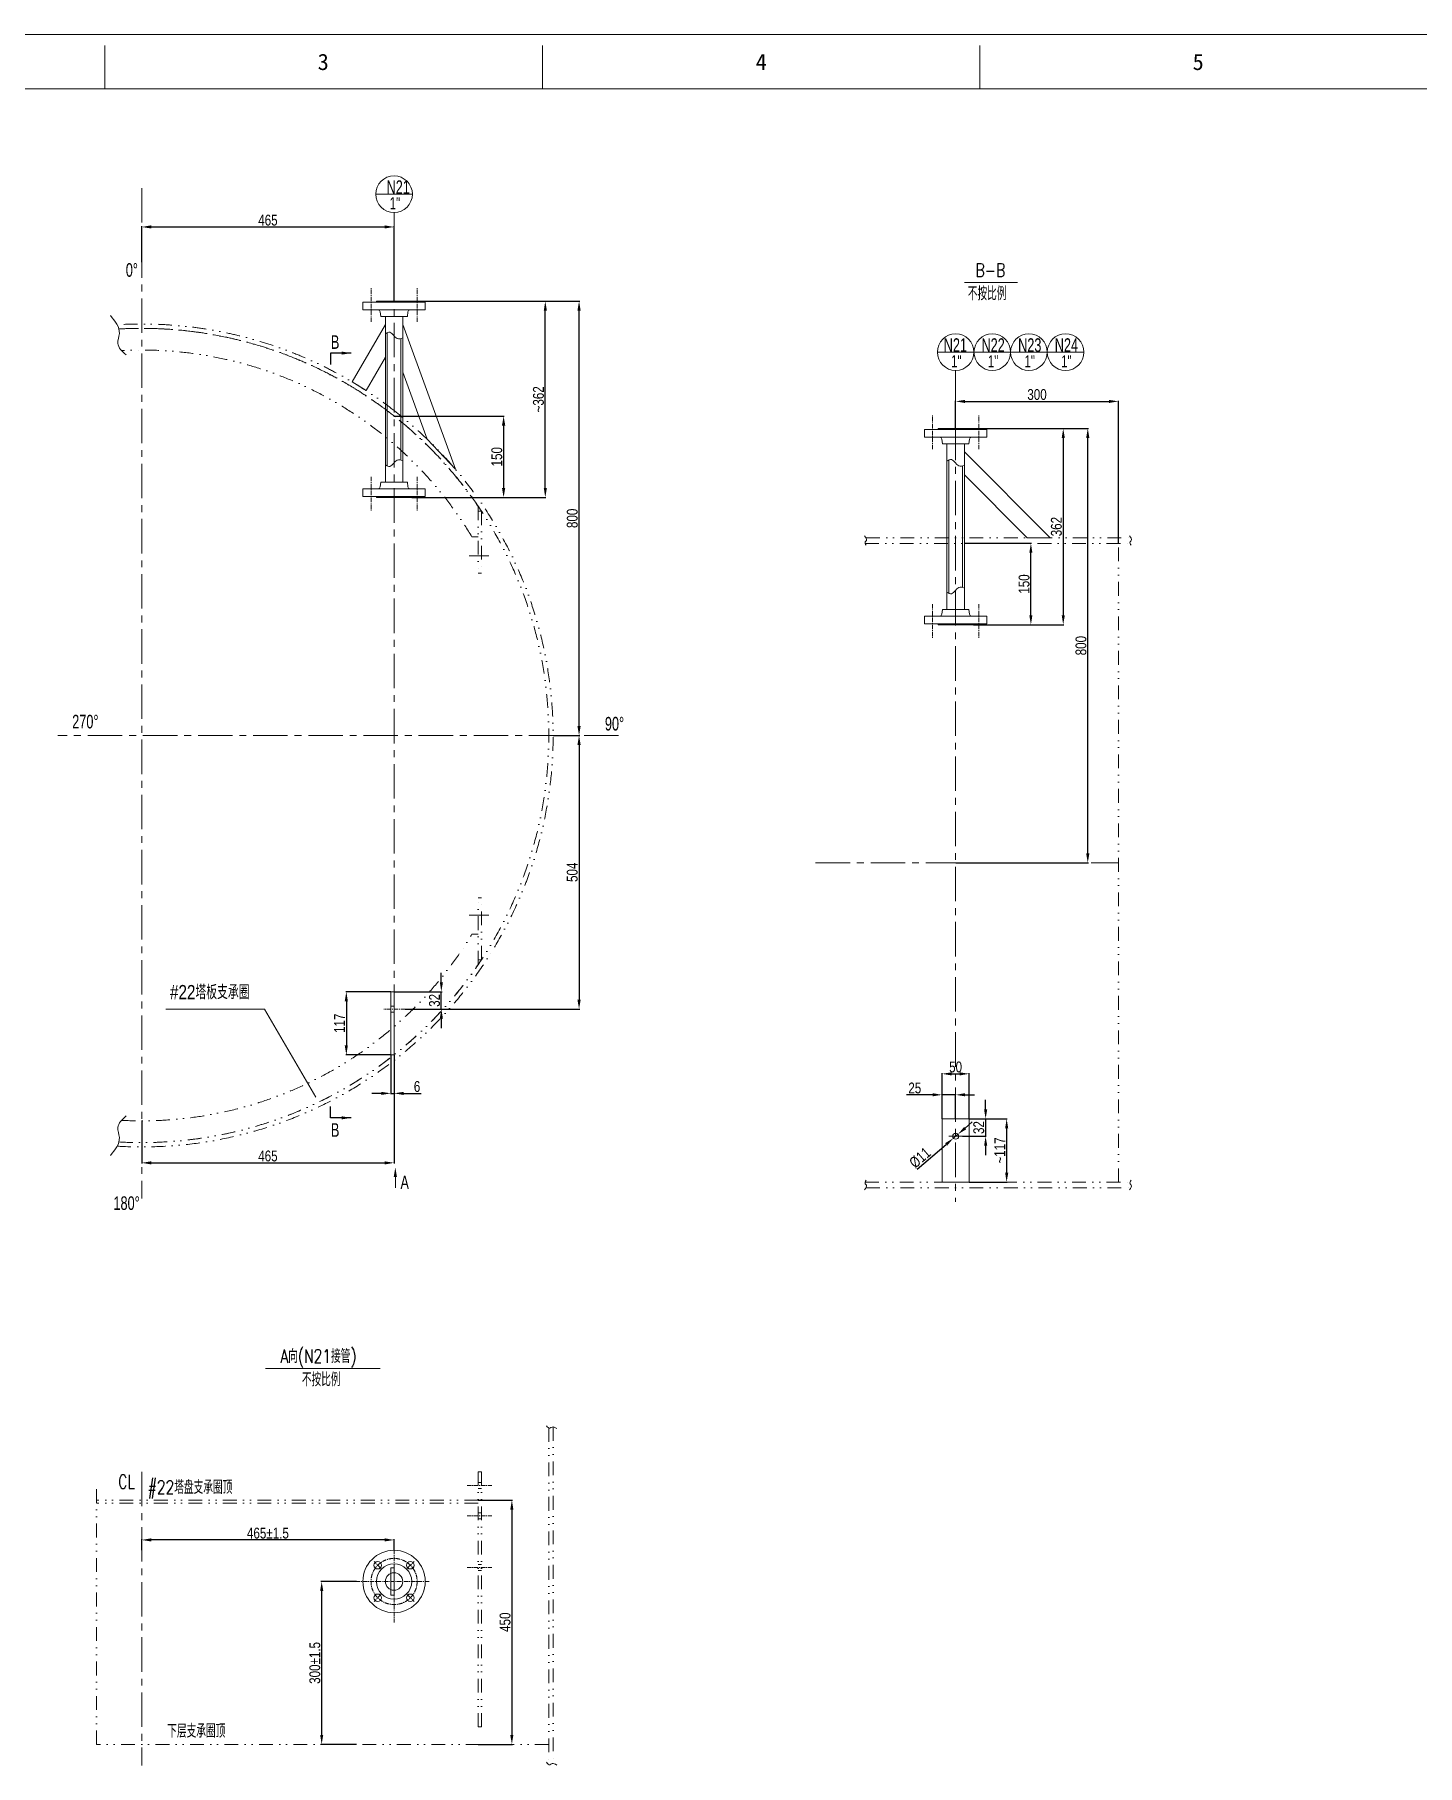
# Model space of a CAD drawing. Header units: millimetres. Extents: x 8160 to 405605, y -30951 to 80400.
# Drawn here: x 169462 to 179652, y 18426 to 31179 of the extents above; entities that cross this region are included whole.
import ezdxf

# ---------------------------------------------------------------- set-up
doc = ezdxf.new("R2010")
doc.units = ezdxf.units.MM
doc.linetypes.add('CENTER', pattern=[50.8, 31.75, -6.35, 6.35, -6.35])
doc.linetypes.add('DIVIDE', pattern=[31.75, 12.7, -6.35, 0, -6.35, 0, -6.35])
doc.layers.get('0').update_dxf_attribs({"lineweight": 13})
doc.layers.get('Defpoints').update_dxf_attribs({"lineweight": 13})
for name, color, linetype, lineweight in [('CENTER', 1, 'CENTER', 13), ('DIM', 7, 'Continuous', 13), ('DIVIDE', 3, 'DIVIDE', 13), ('PROFILE', 4, 'Continuous', 15), ('SEE', 2, 'Continuous', 13)]:
    doc.layers.add(name, color=color, linetype=linetype, lineweight=lineweight)
doc.styles.add('HZ', font='txt.shx', dxfattribs={"width": 0.75, "bigfont": 'tcc_hzdx.shx'})
doc.styles.add('HZDX', font='tcc_simp.shx', dxfattribs={"width": 0.8, "height": 80, "bigfont": 'hzdx.shx'})
doc.styles.add('图签', font='SimSun.ttf', dxfattribs={"height": 3})
doc.dimstyles.new('uni', dxfattribs={"dimtxt": 90, "dimasz": 70, "dimexe": 5, "dimexo": 0.625, "dimgap": 10, "dimtad": 1, "dimdec": 0, "dimdsep": 46, "dimtxsty": 'HZDX', "dimcen": 2.5, "dimadec": 0, "dimazin": 0, "dimtfac": 1, "dimtdec": 0, "dimtmove": 0, "dimatfit": 3, "dimfxl": 0, "dimarcsym": 0})

# ---------------------------------------------------------------- blocks, each defined once
blk = doc.blocks.new('*D519')
at = {"layer": 'Defpoints', "color": 0}
for p in [(172111, 28369), (172241, 27769), (172918, 27769)]:
    blk.add_point(p, dxfattribs=at)
at = {"layer": 'DIM', "color": 0, "lineweight": -2}
for p, q in [((172111, 28369), (172923, 28369)), ((172918, 28299), (172918, 27839)), ((172241, 27769), (172923, 27769))]:
    blk.add_line(p, q, dxfattribs=at)
at = {"layer": 'DIM', "color": 0}
for points in [[(172906, 28299), (172930, 28299), (172918, 28369)], [(172906, 27839), (172930, 27839), (172918, 27769)]]:
    blk.add_solid(points, dxfattribs=at)
at = {"layer": 'DIM', "color": 0, "insert": (172868, 28069), "char_height": 80, "attachment_point": 5, "rotation": 90, "style": 'HZDX'}
blk.add_mtext('150', dxfattribs=at)
blk = doc.blocks.new('*D520')
at = {"layer": 'Defpoints', "color": 0}
for p in [(172241, 29215), (173225, 29215), (172241, 27769)]:
    blk.add_point(p, dxfattribs=at)
at = {"layer": 'DIM', "color": 0, "lineweight": -2}
for p, q in [((172241, 29215), (173230, 29215)), ((173225, 27839), (173225, 29145)), ((172241, 27769), (173230, 27769))]:
    blk.add_line(p, q, dxfattribs=at)
at = {"layer": 'DIM', "color": 0}
for points in [[(173214, 29145), (173237, 29145), (173225, 29215)], [(173214, 27839), (173237, 27839), (173225, 27769)]]:
    blk.add_solid(points, dxfattribs=at)
at = {"layer": 'DIM', "color": 0, "insert": (173175, 28492), "char_height": 80, "attachment_point": 5, "rotation": 90, "style": 'HZDX'}
blk.add_mtext('~362', dxfattribs=at)
blk = doc.blocks.new('*D521')
at = {"layer": 'Defpoints', "color": 0}
for p in [(172241, 29215), (173474, 29215), (173283, 26015)]:
    blk.add_point(p, dxfattribs=at)
at = {"layer": 'DIM', "color": 0, "lineweight": -2}
for p, q in [((172241, 29215), (173479, 29215)), ((173474, 26085), (173474, 29145)), ((173283, 26015), (173479, 26015))]:
    blk.add_line(p, q, dxfattribs=at)
at = {"layer": 'DIM', "color": 0}
for points in [[(173462, 29145), (173486, 29145), (173474, 29215)], [(173462, 26085), (173486, 26085), (173474, 26015)]]:
    blk.add_solid(points, dxfattribs=at)
at = {"layer": 'DIM', "color": 0, "insert": (173424, 27615), "char_height": 80, "attachment_point": 5, "rotation": 90, "style": 'HZDX'}
blk.add_mtext('800', dxfattribs=at)
blk = doc.blocks.new('*D522')
at = {"layer": 'Defpoints', "color": 0}
for p in [(173283, 26015), (172192, 23999), (173474, 23999)]:
    blk.add_point(p, dxfattribs=at)
at = {"layer": 'DIM', "color": 0, "lineweight": -2}
for p, q in [((173284, 26015), (173479, 26015)), ((173474, 25945), (173474, 24069)), ((172192, 23999), (173479, 23999))]:
    blk.add_line(p, q, dxfattribs=at)
at = {"layer": 'DIM', "color": 0}
for points in [[(173462, 25945), (173486, 25945), (173474, 26015)], [(173462, 24069), (173486, 24069), (173474, 23999)]]:
    blk.add_solid(points, dxfattribs=at)
at = {"layer": 'DIM', "color": 0, "insert": (173424, 25007), "char_height": 80, "attachment_point": 5, "rotation": 90, "style": 'HZDX'}
blk.add_mtext('504', dxfattribs=at)
blk = doc.blocks.new('*D523')
at = {"layer": 'Defpoints', "color": 0}
for p in [(172111, 24127), (172459, 24127), (172192, 23999)]:
    blk.add_point(p, dxfattribs=at)
at = {"layer": 'DIM', "color": 0, "lineweight": -2}
for p, q in [((172459, 24197), (172459, 24267)), ((172111, 24127), (172464, 24127)), ((172459, 23999), (172459, 24127)), ((172192, 23999), (172464, 23999)), ((172459, 23929), (172459, 23859))]:
    blk.add_line(p, q, dxfattribs=at)
at = {"layer": 'DIM', "color": 0}
for points in [[(172448, 24197), (172471, 24197), (172459, 24127)], [(172448, 23929), (172471, 23929), (172459, 23999)]]:
    blk.add_solid(points, dxfattribs=at)
at = {"layer": 'DIM', "color": 0, "insert": (172409, 24063), "char_height": 80, "attachment_point": 5, "rotation": 90, "style": 'HZDX'}
blk.add_mtext('32', dxfattribs=at)
blk = doc.blocks.new('*D524')
at = {"layer": 'Defpoints', "color": 0}
for p in [(172087, 23661), (172111, 23661), (172111, 23378)]:
    blk.add_point(p, dxfattribs=at)
at = {"layer": 'DIM', "color": 0, "lineweight": -2}
for p, q in [((172087, 23661), (172087, 23373)), ((172111, 23661), (172111, 23373)), ((172017, 23378), (171947, 23378)), ((172087, 23378), (172111, 23378)), ((172181, 23378), (172310, 23378))]:
    blk.add_line(p, q, dxfattribs=at)
at = {"layer": 'DIM', "color": 0}
for points in [[(172017, 23389), (172017, 23366), (172087, 23378)], [(172181, 23389), (172181, 23366), (172111, 23378)]]:
    blk.add_solid(points, dxfattribs=at)
at = {"layer": 'DIM', "color": 0, "insert": (172280, 23428), "char_height": 80, "attachment_point": 5, "style": 'HZDX'}
blk.add_mtext('6', dxfattribs=at)
blk = doc.blocks.new('*D525')
at = {"layer": 'Defpoints', "color": 0}
for p in [(172111, 29762), (170251, 29501), (172111, 29215)]:
    blk.add_point(p, dxfattribs=at)
at = {"layer": 'DIM', "color": 0, "lineweight": -2}
for p, q in [((170251, 29502), (170251, 29767)), ((170321, 29762), (172041, 29762)), ((172111, 29216), (172111, 29767))]:
    blk.add_line(p, q, dxfattribs=at)
at = {"layer": 'DIM', "color": 0}
for points in [[(170321, 29774), (170321, 29751), (170251, 29762)], [(172041, 29774), (172041, 29751), (172111, 29762)]]:
    blk.add_solid(points, dxfattribs=at)
at = {"layer": 'DIM', "color": 0, "insert": (171181, 29812), "char_height": 80, "attachment_point": 5, "style": 'HZDX'}
blk.add_mtext('465', dxfattribs=at)
blk = doc.blocks.new('*D526')
at = {"layer": 'Defpoints', "color": 0}
for p in [(172087, 24127), (171759, 23661), (172087, 23661)]:
    blk.add_point(p, dxfattribs=at)
at = {"layer": 'DIM', "color": 0, "lineweight": -2}
for p, q in [((172086, 24127), (171754, 24127)), ((171759, 24057), (171759, 23731)), ((172086, 23661), (171754, 23661))]:
    blk.add_line(p, q, dxfattribs=at)
at = {"layer": 'DIM', "color": 0}
for points in [[(171747, 24057), (171770, 24057), (171759, 24127)], [(171747, 23731), (171770, 23731), (171759, 23661)]]:
    blk.add_solid(points, dxfattribs=at)
at = {"layer": 'DIM', "color": 0, "insert": (171709, 23894), "char_height": 80, "attachment_point": 5, "rotation": 90, "style": 'HZDX'}
blk.add_mtext('117', dxfattribs=at)
blk = doc.blocks.new('*D530')
at = {"layer": 'Defpoints', "color": 0}
for p in [(172111, 23661), (170251, 23175), (172111, 22866)]:
    blk.add_point(p, dxfattribs=at)
at = {"layer": 'DIM', "color": 0, "lineweight": -2}
for p, q in [((172111, 23661), (172111, 22861)), ((170251, 23175), (170251, 22861)), ((170321, 22866), (172041, 22866))]:
    blk.add_line(p, q, dxfattribs=at)
at = {"layer": 'DIM', "color": 0}
for points in [[(170321, 22877), (170321, 22854), (170251, 22866)], [(172041, 22877), (172041, 22854), (172111, 22866)]]:
    blk.add_solid(points, dxfattribs=at)
at = {"layer": 'DIM', "color": 0, "insert": (171181, 22916), "char_height": 80, "attachment_point": 5, "style": 'HZDX'}
blk.add_mtext('465', dxfattribs=at)
blk = doc.blocks.new('*D531')
at = {"layer": 'Defpoints', "color": 0}
for p in [(172731, 20381), (172731, 18581), (172979, 18581)]:
    blk.add_point(p, dxfattribs=at)
at = {"layer": 'DIM', "color": 0, "lineweight": -2}
for p, q in [((172731, 20381), (172984, 20381)), ((172979, 20311), (172979, 18651)), ((172731, 18581), (172984, 18581))]:
    blk.add_line(p, q, dxfattribs=at)
at = {"layer": 'DIM', "color": 0}
for points in [[(172967, 20311), (172990, 20311), (172979, 20381)], [(172967, 18651), (172990, 18651), (172979, 18581)]]:
    blk.add_solid(points, dxfattribs=at)
at = {"layer": 'DIM', "color": 0, "insert": (172929, 19481), "char_height": 80, "attachment_point": 5, "rotation": 90, "style": 'HZDX'}
blk.add_mtext('450', dxfattribs=at)
blk = doc.blocks.new('*D532')
at = {"layer": 'Defpoints', "color": 0}
for p in [(170251, 20087), (170251, 20011), (172111, 20011)]:
    blk.add_point(p, dxfattribs=at)
at = {"layer": 'DIM', "color": 0, "lineweight": -2}
for p, q in [((170251, 20012), (170251, 20092)), ((172041, 20087), (170321, 20087)), ((172111, 20012), (172111, 20092))]:
    blk.add_line(p, q, dxfattribs=at)
at = {"layer": 'DIM', "color": 0}
for points in [[(170321, 20099), (170321, 20076), (170251, 20087)], [(172041, 20099), (172041, 20076), (172111, 20087)]]:
    blk.add_solid(points, dxfattribs=at)
at = {"layer": 'DIM', "color": 0, "insert": (171181, 20137), "char_height": 80, "attachment_point": 5, "style": 'HZDX'}
blk.add_mtext('465%%P1.5', dxfattribs=at)
blk = doc.blocks.new('*D533')
at = {"layer": 'Defpoints', "color": 0}
for p in [(171835, 19781), (171577, 18581), (171835, 18581)]:
    blk.add_point(p, dxfattribs=at)
at = {"layer": 'DIM', "color": 0, "lineweight": -2}
for p, q in [((171834, 19781), (171572, 19781)), ((171577, 19711), (171577, 18651)), ((171834, 18581), (171572, 18581))]:
    blk.add_line(p, q, dxfattribs=at)
at = {"layer": 'DIM', "color": 0}
for points in [[(171566, 19711), (171589, 19711), (171577, 19781)], [(171566, 18651), (171589, 18651), (171577, 18581)]]:
    blk.add_solid(points, dxfattribs=at)
at = {"layer": 'DIM', "color": 0, "insert": (171527, 19181), "char_height": 80, "attachment_point": 5, "rotation": 90, "style": 'HZDX'}
blk.add_mtext('300%%P1.5', dxfattribs=at)
blk = doc.blocks.new('*D551')
at = {"layer": 'Defpoints', "color": 0}
for p in [(177449, 28477), (176249, 28277), (177449, 27431)]:
    blk.add_point(p, dxfattribs=at)
at = {"layer": 'DIM', "color": 0, "lineweight": -2}
for p, q in [((176249, 28277), (176249, 28482)), ((176319, 28477), (177379, 28477)), ((177449, 27431), (177449, 28482))]:
    blk.add_line(p, q, dxfattribs=at)
at = {"layer": 'DIM', "color": 0}
for points in [[(176319, 28488), (176319, 28465), (176249, 28477)], [(177379, 28488), (177379, 28465), (177449, 28477)]]:
    blk.add_solid(points, dxfattribs=at)
at = {"layer": 'DIM', "color": 0, "insert": (176849, 28527), "char_height": 80, "attachment_point": 5, "style": 'HZDX'}
blk.add_mtext('300', dxfattribs=at)
blk = doc.blocks.new('*D552')
at = {"layer": 'Defpoints', "color": 0}
for p in [(176379, 28277), (176379, 26831), (177042, 26831)]:
    blk.add_point(p, dxfattribs=at)
at = {"layer": 'DIM', "color": 0, "lineweight": -2}
for p, q in [((176380, 28277), (177047, 28277)), ((177042, 28207), (177042, 26901)), ((176380, 26831), (177047, 26831))]:
    blk.add_line(p, q, dxfattribs=at)
at = {"layer": 'DIM', "color": 0}
for points in [[(177031, 28207), (177054, 28207), (177042, 28277)], [(177031, 26901), (177054, 26901), (177042, 26831)]]:
    blk.add_solid(points, dxfattribs=at)
at = {"layer": 'DIM', "color": 0, "insert": (176992, 27554), "char_height": 80, "attachment_point": 5, "rotation": 90, "style": 'HZDX'}
blk.add_mtext('362', dxfattribs=at)
blk = doc.blocks.new('*D553')
at = {"layer": 'Defpoints', "color": 0}
for p in [(176313, 27431), (176804, 27431), (176379, 26831)]:
    blk.add_point(p, dxfattribs=at)
at = {"layer": 'DIM', "color": 0, "lineweight": -2}
for p, q in [((176314, 27431), (176809, 27431)), ((176804, 26901), (176804, 27361)), ((176380, 26831), (176809, 26831))]:
    blk.add_line(p, q, dxfattribs=at)
at = {"layer": 'DIM', "color": 0}
for points in [[(176792, 27361), (176815, 27361), (176804, 27431)], [(176792, 26901), (176815, 26901), (176804, 26831)]]:
    blk.add_solid(points, dxfattribs=at)
at = {"layer": 'DIM', "color": 0, "insert": (176754, 27131), "char_height": 80, "attachment_point": 5, "rotation": 90, "style": 'HZDX'}
blk.add_mtext('150', dxfattribs=at)
blk = doc.blocks.new('*D554')
at = {"layer": 'Defpoints', "color": 0}
for p in [(176379, 28277), (177223, 28277), (176249, 25077)]:
    blk.add_point(p, dxfattribs=at)
at = {"layer": 'DIM', "color": 0, "lineweight": -2}
for p, q in [((176380, 28277), (177228, 28277)), ((177223, 25147), (177223, 28207)), ((176250, 25077), (177228, 25077))]:
    blk.add_line(p, q, dxfattribs=at)
at = {"layer": 'DIM', "color": 0}
for points in [[(177211, 28207), (177235, 28207), (177223, 28277)], [(177211, 25147), (177235, 25147), (177223, 25077)]]:
    blk.add_solid(points, dxfattribs=at)
at = {"layer": 'DIM', "color": 0, "insert": (177173, 26677), "char_height": 80, "attachment_point": 5, "rotation": 90, "style": 'HZDX'}
blk.add_mtext('800', dxfattribs=at)
blk = doc.blocks.new('*D555')
at = {"layer": 'Defpoints', "color": 0}
for p in [(176349, 23522), (176149, 23190), (176349, 23190)]:
    blk.add_point(p, dxfattribs=at)
at = {"layer": 'DIM', "color": 0, "lineweight": -2}
for p, q in [((176149, 23191), (176149, 23527)), ((176219, 23522), (176279, 23522)), ((176349, 23191), (176349, 23527))]:
    blk.add_line(p, q, dxfattribs=at)
at = {"layer": 'DIM', "color": 0}
for points in [[(176219, 23533), (176219, 23510), (176149, 23522)], [(176279, 23533), (176279, 23510), (176349, 23522)]]:
    blk.add_solid(points, dxfattribs=at)
at = {"layer": 'DIM', "color": 0, "insert": (176249, 23572), "char_height": 80, "attachment_point": 5, "style": 'HZDX'}
blk.add_mtext('50', dxfattribs=at)
blk = doc.blocks.new('*D556')
at = {"layer": 'Defpoints', "color": 0}
for p in [(176249, 23367), (176149, 23191), (176249, 23190)]:
    blk.add_point(p, dxfattribs=at)
at = {"layer": 'DIM', "color": 0, "lineweight": -2}
for p, q in [((176079, 23367), (175886, 23367)), ((176149, 23191), (176149, 23372)), ((176249, 23367), (176149, 23367)), ((176249, 23191), (176249, 23372)), ((176319, 23367), (176389, 23367))]:
    blk.add_line(p, q, dxfattribs=at)
at = {"layer": 'DIM', "color": 0}
for points in [[(176079, 23379), (176079, 23356), (176149, 23367)], [(176319, 23379), (176319, 23356), (176249, 23367)]]:
    blk.add_solid(points, dxfattribs=at)
at = {"layer": 'DIM', "color": 0, "insert": (175948, 23417), "char_height": 80, "attachment_point": 5, "style": 'HZDX'}
blk.add_mtext('25', dxfattribs=at)
blk = doc.blocks.new('*D557')
at = {"layer": 'Defpoints', "color": 0}
for p in [(176349, 23190), (176300, 23062), (176470, 23062)]:
    blk.add_point(p, dxfattribs=at)
at = {"layer": 'DIM', "color": 0, "lineweight": -2}
for p, q in [((176470, 23260), (176470, 23330)), ((176350, 23190), (176475, 23190)), ((176470, 23190), (176470, 23062)), ((176301, 23062), (176475, 23062)), ((176470, 22992), (176470, 22922))]:
    blk.add_line(p, q, dxfattribs=at)
at = {"layer": 'DIM', "color": 0}
for points in [[(176459, 23260), (176482, 23260), (176470, 23190)], [(176459, 22992), (176482, 22992), (176470, 23062)]]:
    blk.add_solid(points, dxfattribs=at)
at = {"layer": 'DIM', "color": 0, "insert": (176420, 23126), "char_height": 80, "attachment_point": 5, "rotation": 90, "style": 'HZDX'}
blk.add_mtext('32', dxfattribs=at)
blk = doc.blocks.new('*D558')
at = {"layer": 'Defpoints', "color": 0}
for p in [(176349, 23190), (176349, 22723), (176625, 22723)]:
    blk.add_point(p, dxfattribs=at)
at = {"layer": 'DIM', "color": 0, "lineweight": -2}
for p, q in [((176350, 23190), (176630, 23190)), ((176625, 23120), (176625, 22793)), ((176350, 22723), (176630, 22723))]:
    blk.add_line(p, q, dxfattribs=at)
at = {"layer": 'DIM', "color": 0}
for points in [[(176614, 23120), (176637, 23120), (176625, 23190)], [(176614, 22793), (176637, 22793), (176625, 22723)]]:
    blk.add_solid(points, dxfattribs=at)
at = {"layer": 'DIM', "color": 0, "insert": (176575, 22957), "char_height": 80, "attachment_point": 5, "rotation": 90, "style": 'HZDX'}
blk.add_mtext('~117', dxfattribs=at)
blk = doc.blocks.new('*D559')
at = {"layer": 'Defpoints', "color": 0}
for p in [(176233, 23048), (176266, 23076)]:
    blk.add_point(p, dxfattribs=at)
at = {"layer": 'DIM', "color": 0, "lineweight": -2}
for p, q in [((176319, 23122), (176372, 23167)), ((175966, 22819), (176179, 23002)), ((176266, 23076), (176233, 23048))]:
    blk.add_line(p, q, dxfattribs=at)
at = {"layer": 'DIM', "color": 0}
for points in [[(176312, 23131), (176327, 23113), (176266, 23076)], [(176172, 23011), (176187, 22993), (176233, 23048)]]:
    blk.add_solid(points, dxfattribs=at)
at = {"layer": 'DIM', "color": 0, "insert": (175987, 22903), "char_height": 80, "attachment_point": 5, "rotation": 40.557, "style": 'HZDX'}
blk.add_mtext('%%c11', dxfattribs=at)

msp = doc.modelspace()

# ---------------------------------------------------------------- linework, layer by layer
at = {"color": 7}
for p, q in [((196172.2, 31179.5), (162532.2, 31179.5)), ((169980.2, 30779.5), (169980.2, 31099.5)), ((173204.2, 30779.5), (173204.2, 31099.5)), ((176428.2, 30779.5), (176428.2, 31099.5)), ((195772.2, 30779.5), (163532.2, 30779.5))]:
    msp.add_line(p, q, dxfattribs=at)
at = {"layer": 'CENTER', "color": 7, "ltscale": 8}
for p, q in [((170250.7, 30048.8), (170250.7, 22603.6)), ((172110.7, 29868.6), (172110.7, 23516.4)), ((176249.4, 28704.8), (176249.4, 22578.1)), ((172808.6, 27339.1), (172663.7, 27339.1)), ((173764.9, 26015.1), (169632.8, 26015.1)), ((175216.8, 25076.8), (177449.4, 25076.8)), ((172808.6, 24691.1), (172663.7, 24691.1)), ((176198.8, 23062), (176300, 23062)), ((170250.7, 20588.9), (170250.7, 18425.9))]:
    msp.add_line(p, q, dxfattribs=at)
at = {"layer": 'CENTER', "color": 7}
for p, q in [((171940.7, 29063.3), (171940.7, 29315.2)), ((172280.7, 29063.3), (172280.7, 29315.2)), ((176079.4, 28125), (176079.4, 28376.9)), ((176419.4, 28125), (176419.4, 28376.9)), ((171940.7, 27920.8), (171940.7, 27668.9)), ((172280.7, 27920.8), (172280.7, 27668.9)), ((176079.4, 26982.5), (176079.4, 26730.5)), ((176419.4, 26982.5), (176419.4, 26730.5)), ((172191.5, 23999.1), (172034.6, 23999.1)), ((172648.4, 20488.9), (172830.2, 20488.9)), ((172648.4, 20264.9), (172830.2, 20264.9)), ((172110.7, 20063.7), (172110.7, 19480)), ((172014, 19877.6), (171962.8, 19928.8)), ((172207.3, 19877.6), (172258.5, 19928.8)), ((172369.1, 19780.9), (171835.1, 19780.9)), ((172648.4, 19884.9), (172830.2, 19884.9)), ((172014, 19684.3), (171962.8, 19633.1)), ((172207.3, 19684.3), (172258.5, 19633.1))]:
    msp.add_line(p, q, dxfattribs=at)
msp.add_circle((172110.7, 19780.9), 170, dxfattribs=at)
at = {"layer": 'DIM', "color": 7}
for p, q in [((176315.5, 29352.3), (176705, 29352.3)), ((172008.1, 21349.8), (171162.1, 21349.8))]:
    msp.add_line(p, q, dxfattribs=at)
at = {"layer": 'DIVIDE', "color": 7, "ltscale": 8}
for p, q in [((172730.7, 27703.2), (172730.7, 27211.1)), ((172754.7, 27667.4), (172730.7, 27667.4)), ((172754.7, 27667.4), (172754.7, 27211.1)), ((172730.7, 27479.1), (172684.2, 27479.1)), ((175582.6, 27430.6), (177535.2, 27430.6)), ((175588.6, 27471.3), (177541.2, 27471.3)), ((177449.4, 22723), (177449.4, 27430.6)), ((172754.7, 27211.1), (172730.7, 27211.1)), ((172754.7, 24819.1), (172730.7, 24819.1)), ((172730.7, 24327.1), (172730.7, 24819.1)), ((172754.7, 24362.9), (172754.7, 24819.1)), ((172730.7, 24551.1), (172684.2, 24551.1)), ((172754.7, 24362.9), (172730.7, 24362.9)), ((175582.6, 22723), (177535.2, 22723)), ((175588.6, 22682.4), (177541.2, 22682.4)), ((173283.3, 20920.1), (173283.3, 18439.8)), ((173250.7, 20912.4), (173250.7, 18432.1)), ((172730.7, 20588.9), (172730.7, 18708.9)), ((172730.7, 20588.9), (172754.7, 20588.9)), ((172754.7, 20588.9), (172754.7, 18708.9)), ((169918.2, 18580.9), (169918.2, 20468.4)), ((172730.7, 20510.9), (172754.7, 20510.9)), ((172730.7, 20466.9), (172754.7, 20466.9)), ((172730.7, 20380.9), (169918.2, 20380.9)), ((172730.7, 20356.9), (169918.2, 20356.9)), ((172730.7, 20286.9), (172754.7, 20286.9)), ((172730.7, 20242.9), (172754.7, 20242.9)), ((172730.7, 19906.9), (172754.7, 19906.9)), ((172730.7, 19862.9), (172754.7, 19862.9)), ((172730.7, 18708.9), (172754.7, 18708.9)), ((173250.7, 18580.9), (169918.2, 18580.9))]:
    msp.add_line(p, q, dxfattribs=at)
for radius, start, end in [(3032, 52.16015, 93.41561), (3000, 51.68387, 93.207), (3000, 34.24217, 93.207), (2840, 31.03041, 92.98992), (3032, 266.58439, 52.16015), (3000, 266.793, 51.68387), (2840, 267.01008, 328.96959), (3000, 266.793, 325.75783)]:
    msp.add_arc((170250.7, 26015.1), radius, start, end, dxfattribs=at)
at = {"layer": 'PROFILE', "color": 7}
for p, q in [((171880.7, 29207.1), (172340.7, 29207.1)), ((171880.7, 29151.1), (171880.7, 29207.1)), ((171980.7, 29215.1), (172240.7, 29215.1)), ((171980.7, 29207.1), (171980.7, 29215.1)), ((172240.7, 29207.1), (172240.7, 29215.1)), ((172340.7, 29151.1), (172340.7, 29207.1)), ((171880.7, 29151.1), (171992.5, 29151.1)), ((171992.5, 29151.1), (172228.8, 29151.1)), ((172012.6, 29103.1), (172008.4, 29137.1)), ((172012.6, 29103.1), (172208.8, 29103.1)), ((172046.7, 27880.9), (172046.7, 29103.1)), ((172174.7, 27880.9), (172174.7, 29103.1)), ((172208.8, 29103.1), (172212.9, 29137.1)), ((172340.7, 29151.1), (172228.8, 29151.1)), ((171802.4, 28620), (172046.7, 29043.1)), ((172060.7, 28000.7), (172060.7, 28983.4)), ((172562.9, 27976.4), (172174.7, 29043.1)), ((172160.7, 28044.5), (172160.7, 28939.5)), ((171904.3, 28556.5), (172046.7, 28803.1)), ((171904.3, 28556.5), (171802.4, 28620)), ((172354.3, 28198.6), (172174.7, 28692.3)), ((172562.9, 27976.4), (172354.3, 28198.6)), ((176019.4, 28212.8), (176019.4, 28268.8)), ((176019.4, 28268.8), (176479.4, 28268.8)), ((176019.4, 28212.8), (176131.2, 28212.8)), ((176119.4, 28276.8), (176379.4, 28276.8)), ((176119.4, 28268.8), (176119.4, 28276.8)), ((176131.2, 28212.8), (176367.5, 28212.8)), ((176151.3, 28164.8), (176147.1, 28198.8)), ((176347.5, 28164.8), (176351.7, 28198.8)), ((176479.4, 28212.8), (176367.5, 28212.8)), ((176379.4, 28268.8), (176379.4, 28276.8)), ((176479.4, 28212.8), (176479.4, 28268.8)), ((176151.3, 28164.8), (176347.5, 28164.8)), ((176185.4, 26942.6), (176185.4, 28164.8)), ((176313.4, 26942.6), (176313.4, 28164.8)), ((176946.9, 27471.3), (176313.4, 28104.8)), ((176199.4, 27062.4), (176199.4, 28045)), ((176299.4, 27106.2), (176299.4, 28001.2)), ((176777.2, 27471.3), (176313.4, 27935.1)), ((171880.7, 27832.9), (171992.5, 27832.9)), ((171880.7, 27832.9), (171880.7, 27776.9)), ((171992.5, 27832.9), (172228.8, 27832.9)), ((172012.6, 27880.9), (172008.4, 27847)), ((172012.6, 27880.9), (172208.8, 27880.9)), ((172208.8, 27880.9), (172212.9, 27847)), ((172340.7, 27832.9), (172228.8, 27832.9)), ((172340.7, 27832.9), (172340.7, 27776.9)), ((171880.7, 27776.9), (172340.7, 27776.9)), ((171980.7, 27776.9), (171980.7, 27768.9)), ((171980.7, 27768.9), (172240.7, 27768.9)), ((172240.7, 27776.9), (172240.7, 27768.9)), ((176915.8, 27471.3), (176777.2, 27471.3)), ((176151.3, 26942.6), (176147.1, 26908.7)), ((176151.3, 26942.6), (176347.5, 26942.6)), ((176347.5, 26942.6), (176351.7, 26908.7)), ((176019.4, 26894.6), (176131.2, 26894.6)), ((176019.4, 26894.6), (176019.4, 26838.6)), ((176019.4, 26838.6), (176479.4, 26838.6)), ((176119.4, 26838.6), (176119.4, 26830.6)), ((176119.4, 26830.6), (176379.4, 26830.6)), ((176131.2, 26894.6), (176367.5, 26894.6)), ((176479.4, 26894.6), (176367.5, 26894.6)), ((176379.4, 26838.6), (176379.4, 26830.6)), ((176479.4, 26894.6), (176479.4, 26838.6)), ((172110.7, 24127.1), (172086.7, 24127.1)), ((172086.7, 24127.1), (172086.7, 23661.3)), ((172110.7, 24127.1), (172110.7, 23661.3)), ((172110.7, 24021.1), (172086.7, 24021.1)), ((172110.7, 23977.1), (172086.7, 23977.1)), ((172110.7, 23661.3), (172086.7, 23661.3)), ((176149.4, 23190), (176149.4, 22723)), ((176149.4, 23190), (176349.4, 23190)), ((176349.4, 22723), (176349.4, 23190)), ((176149.4, 22723), (176349.4, 22723)), ((172086.7, 19680.9), (172086.7, 19880.9)), ((172086.7, 19880.9), (172110.7, 19880.9)), ((172110.7, 19680.9), (172110.7, 19880.9)), ((172086.7, 19680.9), (172110.7, 19680.9))]:
    msp.add_line(p, q, dxfattribs=at)
for centre, radius in [((176249.4, 23062), 22), ((172110.7, 19780.9), 230), ((171990.5, 19901.1), 28), ((172110.7, 19780.9), 130), ((172230.9, 19901.1), 28), ((172110.7, 19780.9), 64), ((171990.5, 19660.7), 28), ((172230.9, 19660.7), 28)]:
    msp.add_circle(centre, radius, dxfattribs=at)
for centre, start, end in [((171992.5, 29135.1), 7, 90), ((172228.8, 29135.1), 90, 173), ((176131.2, 28196.8), 7, 90), ((176367.5, 28196.8), 90, 173), ((171992.5, 27848.9), 270, 353), ((172228.8, 27848.9), 187, 270), ((176131.2, 26910.6), 270, 353), ((176367.5, 26910.6), 187, 270)]:
    msp.add_arc(centre, 16, start, end, dxfattribs=at)
at = {"layer": 'SEE', "color": 7}
for p, q in [((171975.7, 30003.6), (172245.7, 30003.6)), ((176384.4, 28839.8), (176114.4, 28839.8)), ((176384.4, 28839.8), (176654.4, 28839.8)), ((176654.4, 28839.8), (176924.4, 28839.8)), ((176924.4, 28839.8), (177194.4, 28839.8)), ((171155.9, 23997.2), (170429.6, 23997.2)), ((171155.9, 23997.2), (171533.9, 23350.1)), ((172120.1, 22762.4), (172120.1, 22681.7))]:
    msp.add_line(p, q, dxfattribs=at)
for centre in [(172110.7, 30003.6), (176249.4, 28839.8), (176519.4, 28839.8), (176789.4, 28839.8), (177059.4, 28839.8)]:
    msp.add_circle(centre, 135, dxfattribs=at)
for points in [[(170135.9, 28819.1), (170074.9, 28904.6), (170086.1, 28976.9), (170021.3, 29109.2)], [(175577.4, 27486.4), (175591.2, 27451.3), (175583, 27441.5), (175589.6, 27416.5)], [(177530, 27486.4), (177543.8, 27451.3), (177535.5, 27441.5), (177542.2, 27416.5)], [(170135.9, 23211.1), (170074.9, 23125.7), (170086.1, 23053.4), (170021.3, 22921)], [(175577.4, 22667.2), (175591.2, 22702.3), (175583, 22712.1), (175589.6, 22737.1)], [(177530, 22667.2), (177543.8, 22702.3), (177535.5, 22712.1), (177542.2, 22737.1)], [(173309.3, 20908.9), (173274.7, 20918.8), (173259.2, 20910.9), (173233.6, 20929)], [(173309.3, 18428.6), (173274.7, 18438.6), (173259.2, 18430.6), (173233.6, 18448.7)]]:
    msp.add_spline(points, degree=3, dxfattribs=at)
for points in [[(172046.7, 28973.8), (172058.4, 28983.6), (172089.1, 28999.1), (172125.1, 28928), (172160.2, 28937.7), (172174.7, 28946.1)], [(172046.7, 28010.3), (172058.4, 28000.5), (172089.1, 27985), (172125.1, 28056), (172160.2, 28046.3), (172174.7, 28038)], [(176185.4, 28035.5), (176197.1, 28045.3), (176227.8, 28060.8), (176263.8, 27989.7), (176298.9, 27999.4), (176313.4, 28007.7)], [(176185.4, 27072), (176197.1, 27062.1), (176227.8, 27046.6), (176263.8, 27117.7), (176298.9, 27108), (176313.4, 27099.7)]]:
    msp.add_open_spline(points, degree=3, knots=[8.549567, 8.549567, 8.549567, 8.549567, 18.9505982, 36.5846807, 48.1692215, 48.1692215, 48.1692215, 48.1692215], dxfattribs=at)
msp.add_solid([(172131.8, 22762.4), (172120.1, 22832.4), (172108.4, 22762.4)], dxfattribs=at)

# ---------------------------------------------------------------- texts
at = {"color": 7, "style": '图签'}
for s, p in [('3', (171547.9, 30918.6)), ('4', (174775.9, 30918.6)), ('5', (177995.9, 30918.6))]:
    msp.add_text(s, height=120, dxfattribs=at).set_placement(p)
at = {"layer": 'DIM', "color": 7, "style": 'HZ', "width": 0.75}
for s, p in [('B-B', (176395.5, 29394.1)), ('不按比例', (176338.7, 29221.8)), ('A向(N21接管)', (171272.5, 21391.6)), ('不按比例', (171431.1, 21219.3)), ('CL', (170077.7, 20466)), ('#22塔盘支承圈顶', (170294.8, 20425.8)), ('下层支承圈顶', (170439.3, 18629.6))]:
    msp.add_text(s, height=100, dxfattribs=at).set_placement(p)
at = {"layer": 'SEE', "color": 7, "style": 'HZDX'}
for s, height, width, p in [('N21', 100, 0.7, (172055.4, 30005.5)), ('1"', 90, 0.7, (172078.4, 29891.2)), ('0%%D', 100, 0.7, (170133.7, 29395.3)), ('B', 100, 0.7, (171645.2, 28863.7)), ('N21', 100, 0.7, (176161.5, 28841.8)), ('N22', 100, 0.7, (176439.7, 28841.8)), ('N23', 100, 0.7, (176709.7, 28841.8)), ('N24', 100, 0.7, (176979.7, 28841.8)), ('1"', 90, 0.7, (176215.9, 28727.4)), ('1"', 90, 0.7, (176487.2, 28727.4)), ('1"', 90, 0.7, (176757.2, 28727.4)), ('1"', 90, 0.7, (177027.2, 28727.4)), ('270%%D', 100, 0.7, (169738.7, 26067.2)), ('90%%D', 100, 0.7, (173664.4, 26051.8)), ('#22塔板支承圈', 104.92, 0.8, (170459.4, 24071.5)), ('B', 100, 0.7, (171645.2, 23057.9)), ('A', 100, 0.7, (172157.8, 22672.2)), ('180%%D', 100, 0.7, (170042.7, 22519.1))]:
    msp.add_text(s, height=height, dxfattribs=dict(at, width=width)).set_placement(p)

# ---------------------------------------------------------------- dimensions: what is measured, and where the dimension line sits
at = {"layer": 'DIM', "color": 7}
for base, p1, p2, angle, text, picture, middle in [((172110.7, 29762.3), (170250.7, 29501.4), (172110.7, 29215.1), 180, '465', '*D525', (171180.7, 29812.3)), ((173225.3, 29215.1), (172240.7, 27768.9), (172240.7, 29215.1), 270, '~362', '*D520', (173175.3, 28492)), ((173474, 29215.1), (173282.7, 26015.1), (172240.7, 29215.1), 270, '800', '*D521', (173424, 27615.1)), ((172917.8, 27768.9), (172110.7, 28368.9), (172240.7, 27768.9), 270, '150', '*D519', (172867.8, 28068.9)), ((177223.1, 28276.8), (176249.4, 25076.8), (176379.4, 28276.8), 270, '800', '*D554', (177173.1, 26676.8)), ((177042.4, 26830.6), (176379.4, 28276.8), (176379.4, 26830.6), 270, '362', '*D552', (176992.4, 27553.7)), ((176803.8, 27430.6), (176379.4, 26830.6), (176313.4, 27430.6), 270, '150', '*D553', (176753.8, 27130.6)), ((173474, 23999.1), (173283.3, 26015.1), (172191.5, 23999.1), 270, '504', '*D522', (173424, 25007.1)), ((172459.3, 24127.1), (172191.5, 23999.1), (172110.7, 24127.1), 270, '32', '*D523', (172409.3, 24063.1)), ((171758.8, 23661.3), (172086.7, 24127.1), (172086.7, 23661.3), 270, '117', '*D526', (171708.8, 23894.2)), ((172110.7, 22865.6), (170250.7, 23175.1), (172110.7, 23661.3), 180, '465', '*D530', (171180.7, 22915.6)), ((172110.7, 23377.5), (172086.7, 23661.3), (172110.7, 23661.3), 180, '6', '*D524', (172280.5, 23427.5)), ((176470.4, 23062), (176349.4, 23190), (176300, 23062), 270, '32', '*D557', (176420.4, 23126)), ((176625.4, 22723), (176349.4, 23190), (176349.4, 22723), 270, '~117', '*D558', (176575.4, 22956.5)), ((172978.6, 18580.9), (172730.7, 20380.9), (172730.7, 18580.9), 90, '450', '*D531', (172928.6, 19480.9)), ((170250.7, 20087.4), (172110.7, 20010.9), (170250.7, 20010.9), 180, '465%%P1.5', '*D532', (171180.7, 20137.4)), ((171577.3, 18580.9), (171835.1, 19780.9), (171835.1, 18580.9), 90, '300%%P1.5', '*D533', (171527.3, 19180.9))]:
    dim = msp.add_linear_dim(base=base, p1=p1, p2=p2, angle=angle, text=text, dimstyle='uni', dxfattribs=at)
    dim.commit()
    dim.dimension.update_dxf_attribs({"geometry": picture, "text_midpoint": middle})
for base, p1, p2, text, picture, middle in [((177449.4, 28476.7), (176249.4, 28276.8), (177449.4, 27430.6), '300', '*D551', (176849.4, 28526.7)), ((176349.4, 23521.7), (176149.4, 23190), (176349.4, 23190), '50', '*D555', (176249.4, 23571.7))]:
    dim = msp.add_linear_dim(base=base, p1=p1, p2=p2, text=text, dimstyle='uni', dxfattribs=at)
    dim.commit()
    dim.dimension.update_dxf_attribs({"geometry": picture, "text_midpoint": middle})
dim = msp.add_linear_dim(base=(176249.4, 23367.4), p1=(176149.4, 23190.6), p2=(176249.4, 23190), text='25', dimstyle='uni', dxfattribs=at)
dim.commit()
dim.dimension.update_dxf_attribs({"geometry": '*D556', "text_midpoint": (175947.6, 23367.4), "dimtype": 160})
dim = msp.add_diameter_dim_2p(p1=(176266.1, 23076.3), p2=(176232.7, 23047.7), text='%%c11', dimstyle='uni', dxfattribs=at)
dim.commit()
dim.dimension.update_dxf_attribs({"geometry": '*D559', "text_midpoint": (176019.7, 22865.5), "dimtype": 163})

# ---------------------------------------------------------------- leaders
at = {"layer": 'SEE', "color": 7}
for points in [[(171793.5, 28832.7), (171642.7, 28832.7), (171642.7, 28749.6)], [(171793.5, 23197.6), (171642.7, 23197.6), (171642.7, 23280.7)]]:
    msp.add_leader(points, dimstyle='uni', override={"dimgap": 10, "dimtad": 0}, dxfattribs=at)

doc.saveas('drawing.dxf')
